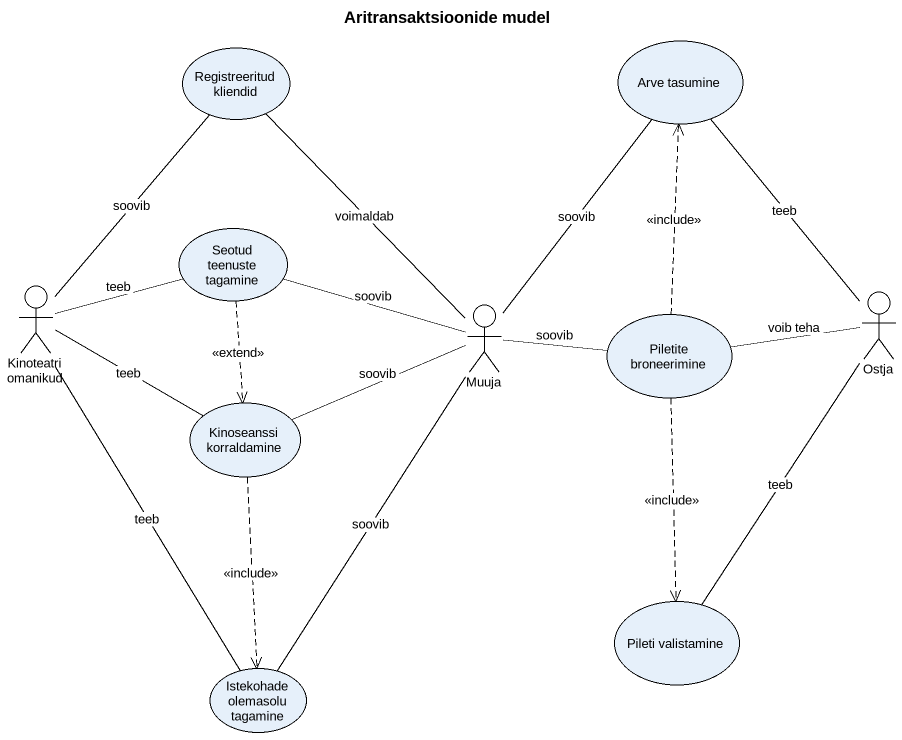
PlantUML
@startuml
title Aritransaktsioonide mudel
usecase "Registreeritud kliendid" as Registreeritud_kliendid
usecase "Arve tasumine" as Arve_tasumine
usecase "Seotud teenuste tagamine" as Seotud_teenuste_tagamine
actor "Kinoteatri omanikud" as Kinoteatri_omanikud
actor Muuja
usecase "Piletite broneerimine" as Piletite_broneerimine
actor Ostja
usecase "Kinoseanssi korraldamine" as Kinoseanssi_korraldamine
usecase "Pileti valistamine" as Pileti_valistamine
usecase "Istekohade olemasolu tagamine" as Istekohade_olemasolu
Seotud_teenuste_tagamine ..> Kinoseanssi_korraldamine : <<extend>>
Kinoteatri_omanikud -up- Registreeritud_kliendid : soovib
Kinoteatri_omanikud -right- Seotud_teenuste_tagamine : teeb
Kinoteatri_omanikud -right- Kinoseanssi_korraldamine : teeb
Kinoteatri_omanikud -- Istekohade_olemasolu : teeb
Muuja -up- Registreeritud_kliendid : voimaldab
Muuja -up- Arve_tasumine : soovib
Muuja -left- Seotud_teenuste_tagamine : soovib
Muuja -right- Piletite_broneerimine : soovib
Muuja -left- Kinoseanssi_korraldamine : soovib
Muuja -- Istekohade_olemasolu : soovib
Piletite_broneerimine .up.> Arve_tasumine : <<include>>
Piletite_broneerimine ..> Pileti_valistamine : <<include>>
Ostja -up- Arve_tasumine : teeb
Ostja -left- Piletite_broneerimine : voib teha
Kinoseanssi_korraldamine ..> Istekohade_olemasolu : <<include>>
Pileti_valistamine -up- Ostja : teeb
@enduml
